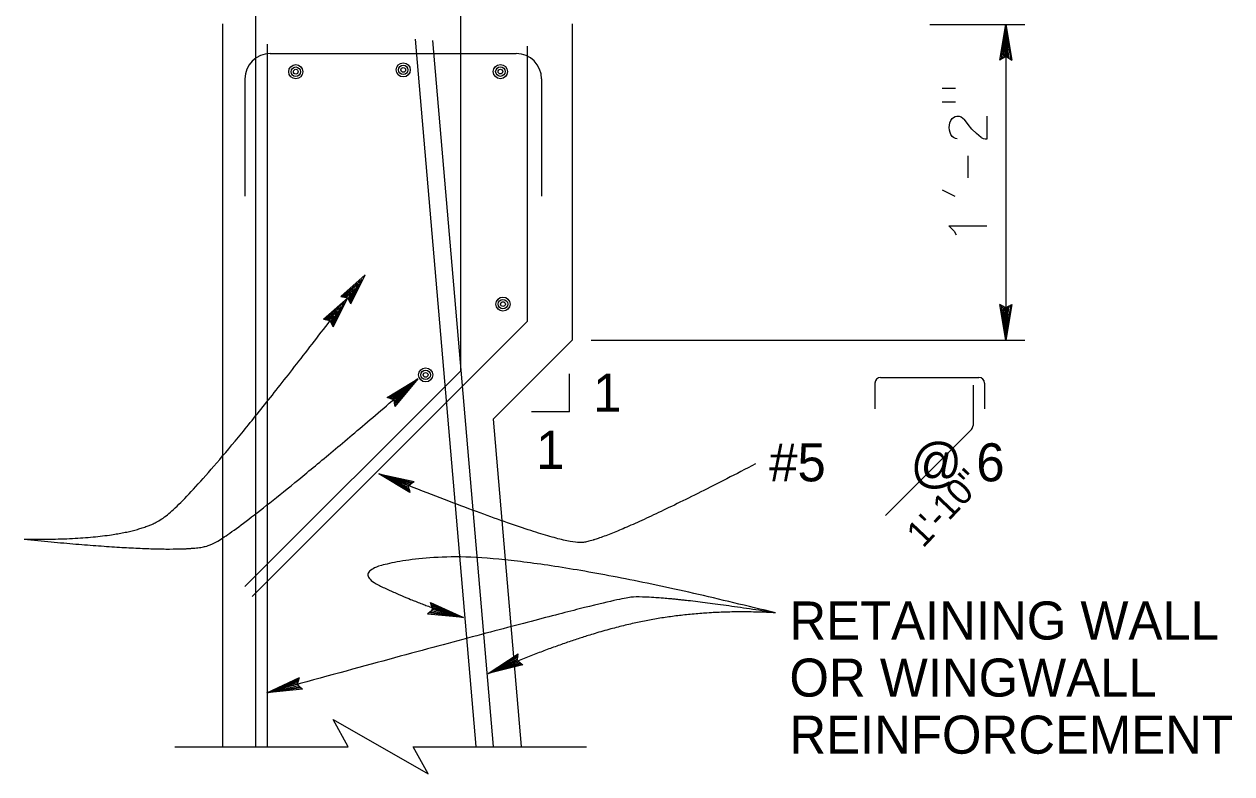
# Model space of a CAD drawing. Extents: x 0 to 2.83, y 0 to 1.83.
# Drawn here: x 1.6396 to 2.0112, y 0.5861 to 0.8166 of the extents above; entities that cross this region are included whole.
import ezdxf

# ---------------------------------------------------------------- set-up
doc = ezdxf.new("R2010")
doc.units = 0
for name, color, linetype in [('str_Concrete-A', 7, 'Continuous'), ('str_Dimensions-A', 7, 'Continuous'), ('str_Reinforcement-A', 7, 'Continuous'), ('str_Reinforcement-K', 7, 'Continuous'), ('str_Reinforcement-L', 7, 'Continuous'), ('str_Text-A', 7, 'Continuous'), ('str_Text-B', 7, 'Continuous')]:
    doc.layers.add(name, color=color, linetype=linetype)

msp = doc.modelspace()

# ---------------------------------------------------------------- linework, layer by layer
at = {"layer": 'str_Concrete-A'}
for p, q in [((1.7006, 0.8167), (1.7006, 0.59455)), ((1.80824, 0.8167), (1.80824, 0.71948)), ((1.80824, 0.71948), (1.78393, 0.69517)), ((1.78393, 0.69517), (1.79257, 0.59455))]:
    msp.add_line(p, q, dxfattribs=at)
at = {"layer": 'str_Dimensions-A'}
for p, q in [((1.91824, 0.81655), (1.94751, 0.81655)), ((1.93982, 0.80555), (1.94166, 0.81655)), ((1.94028, 0.80584), (1.94166, 0.81655)), ((1.94166, 0.81655), (1.94074, 0.80612)), ((1.94166, 0.81655), (1.9412, 0.8064)), ((1.94166, 0.81655), (1.94166, 0.71948)), ((1.94166, 0.80668), (1.94166, 0.81655)), ((1.94166, 0.81655), (1.94349, 0.80555)), ((1.94258, 0.80612), (1.94166, 0.81655)), ((1.94212, 0.8064), (1.94166, 0.81655)), ((1.94166, 0.81655), (1.94303, 0.80584)), ((1.94074, 0.80612), (1.94166, 0.80668)), ((1.94166, 0.80668), (1.94258, 0.80612)), ((1.94074, 0.80612), (1.93982, 0.80555)), ((1.94258, 0.80612), (1.94349, 0.80555)), ((1.92613, 0.79688), (1.92208, 0.79688)), ((1.92613, 0.79265), (1.92208, 0.79265)), ((1.9359, 0.78139), (1.9359, 0.7883)), ((1.93, 0.76942), (1.93, 0.77611)), ((1.92604, 0.76366), (1.92217, 0.7656)), ((1.92411, 0.75463), (1.93581, 0.75463)), ((1.92411, 0.75463), (1.92577, 0.75301)), ((1.92577, 0.75301), (1.92631, 0.75189)), ((1.94074, 0.72991), (1.93982, 0.73047)), ((1.94166, 0.71948), (1.93982, 0.73047)), ((1.94166, 0.71948), (1.94028, 0.73019)), ((1.94074, 0.72991), (1.94166, 0.71948)), ((1.94166, 0.72934), (1.94074, 0.72991)), ((1.9412, 0.72962), (1.94166, 0.71948)), ((1.94349, 0.73047), (1.94166, 0.71948)), ((1.94303, 0.73019), (1.94166, 0.71948)), ((1.94166, 0.71948), (1.94257, 0.72991)), ((1.94257, 0.72991), (1.94166, 0.72934)), ((1.94166, 0.71948), (1.94212, 0.72962)), ((1.94166, 0.72934), (1.94166, 0.71948)), ((1.94257, 0.72991), (1.94349, 0.73047)), ((1.81409, 0.71948), (1.94751, 0.71948)), ((1.8074, 0.69744), (1.8074, 0.70914)), ((1.8074, 0.69744), (1.7957, 0.69744)), ((1.76449, 0.63597), (1.76371, 0.63522)), ((1.77476, 0.63422), (1.7641, 0.6356)), ((1.76527, 0.63671), (1.76449, 0.63597)), ((1.76449, 0.63597), (1.77476, 0.63422)), ((1.76495, 0.63773), (1.76464, 0.63876)), ((1.76464, 0.63876), (1.77476, 0.63422)), ((1.7648, 0.63825), (1.77476, 0.63422)), ((1.76488, 0.63634), (1.77476, 0.63422)), ((1.77476, 0.63422), (1.76495, 0.63773)), ((1.76495, 0.63773), (1.76527, 0.63671)), ((1.77476, 0.63422), (1.76511, 0.63722)), ((1.76527, 0.63671), (1.77476, 0.63422)), ((1.77476, 0.63422), (1.76371, 0.63522)), ((1.78233, 0.61697), (1.79164, 0.623)), ((1.78233, 0.61697), (1.79157, 0.62247)), ((1.79149, 0.62194), (1.78233, 0.61697)), ((1.79141, 0.62141), (1.78233, 0.61697)), ((1.79134, 0.62087), (1.78233, 0.61697)), ((1.78233, 0.61697), (1.79178, 0.62057)), ((1.79134, 0.62087), (1.79149, 0.62194)), ((1.79222, 0.62026), (1.79134, 0.62087)), ((1.79149, 0.62194), (1.79164, 0.623)), ((1.78233, 0.61697), (1.79222, 0.62026)), ((1.79265, 0.61995), (1.78233, 0.61697)), ((1.79309, 0.61965), (1.78233, 0.61697)), ((1.79222, 0.62026), (1.79309, 0.61965)), ((1.71424, 0.61103), (1.72431, 0.61569)), ((1.71424, 0.61103), (1.72416, 0.61517)), ((1.724, 0.61466), (1.71424, 0.61103)), ((1.72385, 0.61414), (1.71424, 0.61103)), ((1.7237, 0.61363), (1.71424, 0.61103)), ((1.71424, 0.61103), (1.7241, 0.61326)), ((1.7237, 0.61363), (1.724, 0.61466)), ((1.72449, 0.6129), (1.7237, 0.61363)), ((1.724, 0.61466), (1.72431, 0.61569)), ((1.71424, 0.61103), (1.72449, 0.6129)), ((1.72488, 0.61253), (1.71424, 0.61103)), ((1.72527, 0.61216), (1.71424, 0.61103)), ((1.72449, 0.6129), (1.72527, 0.61216))]:
    msp.add_line(p, q, dxfattribs=at)
for points in [[(1.92669, 0.78139), (1.92614, 0.78149), (1.92558, 0.78176), (1.92512, 0.78213), (1.92475, 0.78268), (1.92448, 0.78333), (1.92429, 0.78407), (1.9242, 0.7848), (1.92429, 0.78554), (1.92438, 0.78628), (1.92466, 0.78701), (1.92512, 0.78757), (1.92558, 0.78793), (1.92604, 0.78821), (1.9266, 0.7883)], [(1.9266, 0.7883), (1.92724, 0.7883), (1.92788, 0.78812), (1.92844, 0.78775), (1.9289, 0.78729)], [(1.93406, 0.78176), (1.93258, 0.78296), (1.9312, 0.78434), (1.93, 0.78572), (1.9289, 0.78729)], [(1.93406, 0.78176), (1.93461, 0.78149), (1.93525, 0.78139), (1.9359, 0.78139)]]:
    msp.add_lwpolyline(points, dxfattribs=at)
for points in [[(1.87076, 0.63562), (1.79225, 0.65512), (1.73611, 0.6499), (1.76379, 0.63709), (1.77476, 0.63422)], [(1.87076, 0.63562), (1.83436, 0.64122), (1.81812, 0.63954), (1.71424, 0.61103)], [(1.87076, 0.63562), (1.8484, 0.63683), (1.80949, 0.62873), (1.78233, 0.61697)]]:
    msp.add_open_spline(points, degree=2, dxfattribs=at)
at = {"layer": 'str_Reinforcement-A'}
for p, q in [((1.71092, 0.59455), (1.71092, 1.03854)), ((1.77392, 0.71006), (1.77392, 1.03854)), ((1.77392, 0.71006), (1.70752, 0.64366))]:
    msp.add_line(p, q, dxfattribs=at)
at = {"layer": 'str_Reinforcement-K'}
for centre, radius in [((1.7232, 0.80201), 0.00217), ((1.7232, 0.80201), 0.00145), ((1.7232, 0.80201), 0.000726), ((1.75626, 0.80257), 0.00217), ((1.75626, 0.80257), 0.00145), ((1.75626, 0.80257), 0.000726), ((1.78613, 0.80203), 0.00217), ((1.78613, 0.80203), 0.00145), ((1.78613, 0.80203), 0.000726), ((1.78694, 0.73055), 0.00217), ((1.78694, 0.73055), 0.00145), ((1.78694, 0.73055), 0.000726), ((1.76315, 0.70879), 0.00217), ((1.76315, 0.70879), 0.00145), ((1.76315, 0.70879), 0.000726)]:
    msp.add_circle(centre, radius, dxfattribs=at)
at = {"layer": 'str_Reinforcement-L'}
for p, q in [((1.71449, 0.59455), (1.71449, 0.81051)), ((1.75996, 0.81203), (1.77862, 0.59455)), ((1.76528, 0.8116), (1.78391, 0.59455)), ((1.71533, 0.80758), (1.79101, 0.80758)), ((1.79435, 0.8099), (1.79435, 0.72523)), ((1.70752, 0.79977), (1.70752, 0.76369)), ((1.79882, 0.79978), (1.79882, 0.76369)), ((1.79435, 0.72523), (1.70976, 0.64064))]:
    msp.add_line(p, q, dxfattribs=at)
for centre, start, end in [((1.71533, 0.79977), 90, 180), ((1.79101, 0.79978), 0, 90)]:
    msp.add_arc(centre, 0.00781, start, end, dxfattribs=at)
at = {"layer": 'str_Text-A'}
for p, q in [((1.75787, 0.67471), (1.74876, 0.67836)), ((1.75823, 0.6726), (1.74876, 0.67836)), ((1.74876, 0.67836), (1.75959, 0.67599)), ((1.75873, 0.67535), (1.74876, 0.67836)), ((1.74876, 0.67836), (1.75805, 0.67365)), ((1.75814, 0.67313), (1.74876, 0.67836)), ((1.74876, 0.67836), (1.75796, 0.67418)), ((1.7583, 0.67503), (1.74876, 0.67836)), ((1.74876, 0.67836), (1.75916, 0.67567)), ((1.75787, 0.67471), (1.75873, 0.67535)), ((1.75805, 0.67365), (1.75787, 0.67471)), ((1.75805, 0.67365), (1.75823, 0.6726)), ((1.75873, 0.67535), (1.75959, 0.67599)), ((1.73934, 0.59444), (1.73474, 0.60277)), ((1.73474, 0.60277), (1.76393, 0.58611)), ((1.686, 0.59444), (1.73934, 0.59444)), ((1.76393, 0.58611), (1.75934, 0.59444)), ((1.75934, 0.59444), (1.81267, 0.59444))]:
    msp.add_line(p, q, dxfattribs=at)
msp.add_open_spline([(1.8646, 0.68138), (1.81935, 0.65783), (1.80306, 0.65662), (1.74876, 0.67836)], degree=2, dxfattribs=at)
at = {"layer": 'str_Text-B'}
for p, q in [((1.73707, 0.7329), (1.74453, 0.73952)), ((1.74009, 0.73059), (1.74453, 0.73952)), ((1.73748, 0.73282), (1.74347, 0.73813)), ((1.7379, 0.73275), (1.74241, 0.73675)), ((1.73973, 0.73135), (1.74241, 0.73675)), ((1.73991, 0.73097), (1.74347, 0.73813)), ((1.73171, 0.72589), (1.73917, 0.73252)), ((1.73473, 0.72358), (1.73917, 0.73252)), ((1.73707, 0.7329), (1.73917, 0.73252)), ((1.73832, 0.73267), (1.74134, 0.73536)), ((1.73874, 0.7326), (1.74028, 0.73397)), ((1.74009, 0.73059), (1.73917, 0.73252)), ((1.73936, 0.73212), (1.74028, 0.73397)), ((1.73954, 0.73174), (1.74134, 0.73536)), ((1.73213, 0.72582), (1.73811, 0.73113)), ((1.73254, 0.72574), (1.73705, 0.72974)), ((1.73296, 0.72567), (1.73599, 0.72835)), ((1.73419, 0.72473), (1.73599, 0.72835)), ((1.73437, 0.72435), (1.73705, 0.72974)), ((1.73455, 0.72397), (1.73811, 0.73113)), ((1.73171, 0.72589), (1.73382, 0.72552)), ((1.73338, 0.72559), (1.73492, 0.72696)), ((1.73473, 0.72358), (1.73382, 0.72552)), ((1.73401, 0.72512), (1.73492, 0.72696)), ((1.75128, 0.70182), (1.76076, 0.70757)), ((1.75179, 0.70166), (1.76076, 0.70757)), ((1.76076, 0.70757), (1.7523, 0.7015)), ((1.76076, 0.70757), (1.75281, 0.70133)), ((1.75332, 0.70117), (1.76076, 0.70757)), ((1.75341, 0.70064), (1.76076, 0.70757)), ((1.75349, 0.70011), (1.76076, 0.70757)), ((1.76076, 0.70757), (1.75358, 0.69958)), ((1.76076, 0.70757), (1.75366, 0.69905)), ((1.90136, 0.70626), (1.90136, 0.69831)), ((1.90308, 0.70798), (1.93337, 0.70798)), ((1.93509, 0.70626), (1.93509, 0.69831)), ((1.93154, 0.70563), (1.93154, 0.69325)), ((1.7523, 0.7015), (1.75128, 0.70182)), ((1.7523, 0.7015), (1.75332, 0.70117)), ((1.75332, 0.70117), (1.75349, 0.70011)), ((1.75349, 0.70011), (1.75366, 0.69905)), ((1.93103, 0.69203), (1.90456, 0.66556))]:
    msp.add_line(p, q, dxfattribs=at)
for centre, start, end in [((1.90308, 0.70626), 90, 180), ((1.93337, 0.70626), 0, 90), ((1.92982, 0.69325), 315, 0)]:
    msp.add_arc(centre, 0.00172, start, end, dxfattribs=at)
for points in [[(1.63963, 0.65825), (1.67148, 0.65786), (1.69188, 0.67071), (1.73382, 0.72552)], [(1.63963, 0.65825), (1.68857, 0.65335), (1.70488, 0.65947), (1.76076, 0.70757)]]:
    msp.add_open_spline(points, degree=2, dxfattribs=at)

# ---------------------------------------------------------------- texts
at = {"layer": 'str_Dimensions-A'}
for p in [(1.81468, 0.69745), (1.79712, 0.67989)]:
    msp.add_text('1', height=0.0117, dxfattribs=at).set_placement(p)
at = {"layer": 'str_Text-A'}
for s, p in [('RETAINING WALL', (1.87505, 0.6274)), ('OR WINGWALL', (1.87505, 0.60985)), ('REINFORCEMENT', (1.87505, 0.5923))]:
    msp.add_text(s, height=0.0117, dxfattribs=at).set_placement(p)
at = {"layer": 'str_Text-B'}
msp.add_text('#5      @ 6', height=0.0117, dxfattribs=at).set_placement((1.86883, 0.67604))
msp.add_text('1\'-10"', height=0.008, rotation=46.6122, dxfattribs=at).set_placement((1.91614, 0.65528))

doc.saveas('drawing.dxf')
